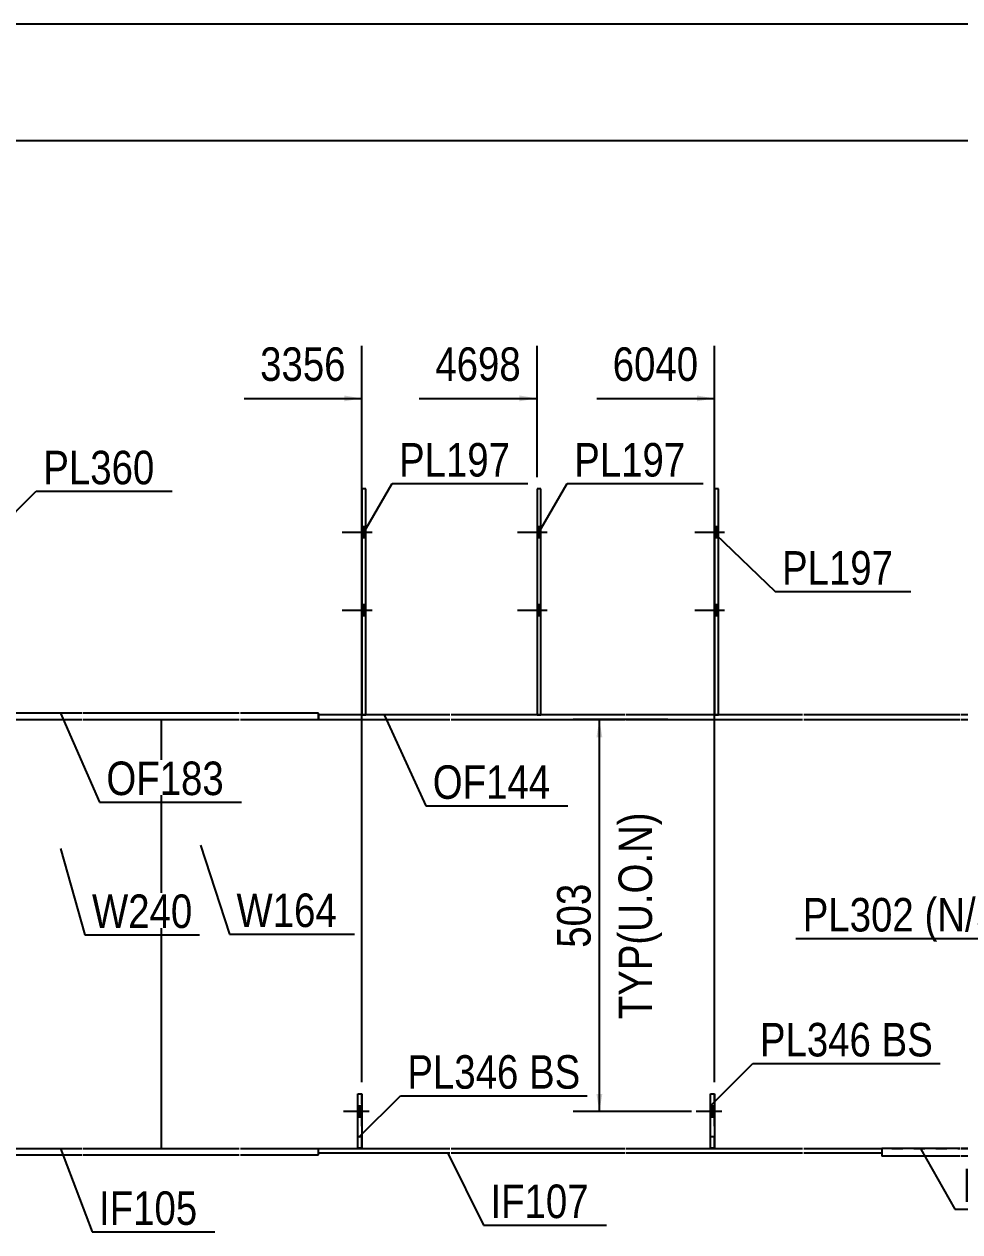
# Model space of a CAD drawing. Header units: millimetres. Extents: x -22 to 381, y -199 to 78.
# Drawn here: x 72.8 to 152.8, y -25.5 to 77.8 of the extents above; entities that cross this region are included whole.
import ezdxf

# ---------------------------------------------------------------- set-up
doc = ezdxf.new("R2010")
doc.units = ezdxf.units.MM
doc.linetypes.add('DXK_LINE_DOT1', pattern=[1.8814, 0.9407, -0.9407])
doc.linetypes.add('DXK_LINE_DOT2', pattern=[3.9198, 1.9599, -1.9599])
doc.styles.add('Arial Narrow', font='ARIALN.TTF', dxfattribs={"height": 0.2})

# ---------------------------------------------------------------- blocks, each defined once
blk = doc.blocks.new('Unknown-623588331-1210')
at = {"color": 5, "linetype": 'Continuous'}
blk.add_line((380.86, 77.78), (-19.14, 77.78), dxfattribs=at)
blk = doc.blocks.new('Part-623588331-1598 - 1525')
at = {"color": 2, "linetype": 'Continuous'}
for p, q in [((97.95, -18.73), (97.95, -18.33)), ((97.95, -18.33), (109.19, -18.33)), ((109.29, -18.33), (124.16, -18.33)), ((124.26, -18.33), (139.33, -18.33)), ((139.43, -18.33), (146.09, -18.33)), ((146.09, -18.33), (146.09, -18.73)), ((109.19, -18.73), (97.95, -18.73)), ((124.16, -18.73), (109.29, -18.73)), ((139.33, -18.73), (124.26, -18.73)), ((146.09, -18.73), (139.43, -18.73))]:
    blk.add_line(p, q, dxfattribs=at)
blk = doc.blocks.new('Part-623588331-1554 - 1525')
at = {"color": 2, "linetype": 'Continuous'}
for p, q in [((16.67, 18.87), (0, 18.87)), ((62.78, 18.87), (16.77, 18.87)), ((77.75, 18.87), (62.88, 18.87)), ((91.18, 18.87), (77.85, 18.87)), ((97.95, 18.87), (91.28, 18.87)), ((97.95, 18.33), (97.95, 18.87)), ((0, 18.33), (16.67, 18.33)), ((16.77, 18.33), (62.78, 18.33)), ((62.88, 18.33), (77.75, 18.33)), ((77.85, 18.33), (91.18, 18.33)), ((91.28, 18.33), (97.95, 18.33))]:
    blk.add_line(p, q, dxfattribs=at)
at = {"color": 7, "linetype": 'DXK_LINE_DOT1'}
blk.add_line((0, 18.87), (0, 18.33), dxfattribs=at)
blk = doc.blocks.new('Part-623588331-2015 - 1525')
at = {"color": 2, "linetype": 'Continuous'}
for p, q in [((152.76, -18.33), (146.09, -18.33)), ((146.09, -18.33), (146.09, -19)), ((198.88, -18.33), (152.86, -18.33)), ((214.04, -18.33), (198.98, -18.33)), ((229.01, -18.33), (214.14, -18.33)), ((241.33, -18.33), (229.11, -18.33)), ((241.33, -18.33), (248, -18.8)), ((152.76, -19), (146.09, -19)), ((198.88, -19), (152.86, -19)), ((214.04, -19), (198.98, -19)), ((229.01, -19), (214.14, -19)), ((241.31, -19), (229.11, -19)), ((248, -19.47), (241.31, -19)), ((248.1, -19.2), (256.37, -19.77)), ((256.32, -20.44), (248.1, -19.87))]:
    blk.add_line(p, q, dxfattribs=at)
at = {"color": 7, "linetype": 'DXK_LINE_DOT1'}
blk.add_line((256.37, -19.77), (256.32, -20.44), dxfattribs=at)
blk = doc.blocks.new('Part-623588331-1620 - 1525')
at = {"color": 2, "linetype": 'Continuous'}
for p, q in [((97.95, 18.73), (97.95, 18.33)), ((109.19, 18.73), (97.95, 18.73)), ((124.16, 18.73), (109.29, 18.73)), ((139.33, 18.73), (124.26, 18.73)), ((152.76, 18.73), (139.43, 18.73)), ((163.95, 18.73), (152.86, 18.73)), ((163.95, 18.33), (163.95, 18.73)), ((97.95, 18.33), (109.19, 18.33)), ((109.29, 18.33), (124.16, 18.33)), ((124.26, 18.33), (139.33, 18.33)), ((139.43, 18.33), (152.76, 18.33)), ((152.86, 18.33), (163.95, 18.33))]:
    blk.add_line(p, q, dxfattribs=at)
blk = doc.blocks.new('Part-623588331-1625 - 1525')
at = {"color": 2, "linetype": 'Continuous'}
for p, q in [((0, -18.33), (16.67, -18.33)), ((16.77, -18.33), (62.78, -18.33)), ((62.88, -18.33), (77.75, -18.33)), ((77.85, -18.33), (91.18, -18.33)), ((91.28, -18.33), (97.95, -18.33)), ((97.95, -18.87), (97.95, -18.33)), ((0, -18.87), (16.67, -18.87)), ((16.77, -18.87), (62.78, -18.87)), ((62.88, -18.87), (77.75, -18.87)), ((77.85, -18.87), (91.18, -18.87)), ((91.28, -18.87), (97.95, -18.87))]:
    blk.add_line(p, q, dxfattribs=at)
at = {"color": 7, "linetype": 'DXK_LINE_DOT1'}
blk.add_line((0, -18.87), (0, -18.33), dxfattribs=at)
blk = doc.blocks.new('Part-623588331-1647 - 1525')
at = {"color": 2, "linetype": 'Continuous'}
blk.add_line((84.52, 18.33), (84.52, -18.33), dxfattribs=at)
at = {"color": 7, "linetype": 'DXK_LINE_DOT1'}
for p, q in [((84.52, 18.33), (91.18, 18.33)), ((91.28, 18.33), (109.19, 18.33)), ((109.29, 18.33), (124.16, 18.33)), ((124.26, 18.33), (139.33, 18.33)), ((139.43, 18.33), (152.76, 18.33)), ((152.86, 18.33), (198.88, 18.33)), ((198.98, 18.33), (214.04, 18.33)), ((214.14, 18.33), (229.01, 18.33)), ((229.11, 18.33), (241.33, 18.33)), ((241.33, 18.33), (241.33, -18.33)), ((84.52, -18.33), (91.18, -18.33)), ((91.28, -18.33), (109.19, -18.33)), ((109.29, -18.33), (124.16, -18.33)), ((124.26, -18.33), (139.33, -18.33)), ((139.43, -18.33), (152.76, -18.33)), ((152.86, -18.33), (198.88, -18.33)), ((198.98, -18.33), (214.04, -18.33)), ((214.14, -18.33), (229.01, -18.33)), ((229.11, -18.33), (241.33, -18.33))]:
    blk.add_line(p, q, dxfattribs=at)
blk = doc.blocks.new('Part-623588331-1907 - 1525')
at = {"color": 2, "linetype": 'Continuous'}
for p, q in [((132.13, 38.07), (131.79, 38.07)), ((131.79, 38.07), (131.79, 18.73)), ((132.13, 18.73), (132.13, 38.07))]:
    blk.add_line(p, q, dxfattribs=at)
at = {"color": 7, "linetype": 'DXK_LINE_DOT1'}
blk.add_line((131.79, 18.73), (132.13, 18.73), dxfattribs=at)
blk = doc.blocks.new('Bolt-623588331-2244 - 1525')
at = {"linetype": 'Continuous'}
blk.add_hatch(color=3, dxfattribs=at).paths.add_polyline_path([(131.79, -15.65), (131.79, -14.71), (131.46, -14.71), (131.46, -15.65)])
at = {"color": 3, "linetype": 'Continuous'}
for p, q in [((132.43, -15.18), (130.23, -15.18)), ((131.79, -14.71), (131.46, -14.71)), ((131.79, -15.65), (131.46, -15.65))]:
    blk.add_line(p, q, dxfattribs=at)
blk = doc.blocks.new('Part-623588331-1885 - 1525')
at = {"color": 2, "linetype": 'Continuous'}
for p, q in [((101.99, 38.07), (101.66, 38.07)), ((101.66, 38.07), (101.66, 18.73)), ((101.99, 18.73), (101.99, 38.07))]:
    blk.add_line(p, q, dxfattribs=at)
at = {"color": 7, "linetype": 'DXK_LINE_DOT1'}
blk.add_line((101.66, 18.73), (101.99, 18.73), dxfattribs=at)
blk = doc.blocks.new('Bolt-623588331-2252 - 1525')
at = {"linetype": 'Continuous'}
for points in [[(101.99, 33.87), (101.99, 34.8), (101.66, 34.8), (101.66, 33.87)], [(101.99, 33.87), (101.99, 34.8), (101.66, 34.8), (101.66, 33.87)], [(101.99, 27.2), (101.99, 28.13), (101.66, 28.13), (101.66, 27.2)], [(101.99, 27.2), (101.99, 28.13), (101.66, 28.13), (101.66, 27.2)]]:
    blk.add_hatch(color=3, dxfattribs=at).paths.add_polyline_path(points)
at = {"color": 3, "linetype": 'Continuous'}
for p, q in [((102.53, 34.33), (99.99, 34.33)), ((102.53, 34.33), (99.99, 34.33)), ((101.99, 34.8), (101.66, 34.8)), ((101.99, 34.8), (101.66, 34.8)), ((101.99, 33.87), (101.66, 33.87)), ((101.99, 33.87), (101.66, 33.87)), ((101.99, 28.13), (101.66, 28.13)), ((101.99, 28.13), (101.66, 28.13)), ((102.53, 27.67), (99.99, 27.67)), ((102.53, 27.67), (99.99, 27.67)), ((101.99, 27.2), (101.66, 27.2)), ((101.99, 27.2), (101.66, 27.2))]:
    blk.add_line(p, q, dxfattribs=at)
blk = doc.blocks.new('Part-623588331-2037 - 1525')
at = {"color": 7, "linetype": 'DXK_LINE_DOT1'}
for p, q in [((131.46, -18.31), (131.46, -13.65)), ((131.46, -13.65), (131.79, -13.65)), ((131.79, -18.31), (131.79, -13.65)), ((131.46, -17.31), (131.79, -17.31)), ((131.79, -18.31), (131.46, -18.31))]:
    blk.add_line(p, q, dxfattribs=at)
blk = doc.blocks.new('Part-623588331-2059 - 1525')
at = {"color": 2, "linetype": 'Continuous'}
for p, q in [((131.46, -18.31), (131.46, -13.65)), ((131.46, -13.65), (131.79, -13.65)), ((131.79, -13.65), (131.79, -18.31)), ((131.79, -18.31), (131.46, -18.31))]:
    blk.add_line(p, q, dxfattribs=at)
blk = doc.blocks.new('Part-623588331-2141 - 1525')
at = {"color": 7, "linetype": 'DXK_LINE_DOT1'}
for p, q in [((0, 18.33), (0, -18.33)), ((0, 18.33), (16.67, 18.33)), ((16.77, 18.33), (62.78, 18.33)), ((62.88, 18.33), (77.75, 18.33)), ((77.85, 18.33), (84.52, 18.33)), ((0, -18.33), (16.67, -18.33)), ((16.77, -18.33), (62.78, -18.33)), ((62.88, -18.33), (77.75, -18.33)), ((77.85, -18.33), (84.52, -18.33))]:
    blk.add_line(p, q, dxfattribs=at)
at = {"color": 2, "linetype": 'Continuous'}
blk.add_line((84.52, 18.33), (84.52, -18.33), dxfattribs=at)
blk = doc.blocks.new('Bolt-623588331-2245 - 1525')
at = {"color": 3, "linetype": 'DXK_LINE_DOT2'}
for p, q in [((132.43, -15.18), (130.23, -15.18)), ((131.79, -14.71), (131.46, -14.71)), ((131.79, -15.65), (131.46, -15.65))]:
    blk.add_line(p, q, dxfattribs=at)
blk = doc.blocks.new('Bolt-623588331-2251 - 1525')
at = {"linetype": 'Continuous'}
for points in [[(132.13, 33.87), (132.13, 34.8), (131.79, 34.8), (131.79, 33.87)], [(132.13, 33.87), (132.13, 34.8), (131.79, 34.8), (131.79, 33.87)], [(132.13, 27.2), (132.13, 28.13), (131.79, 28.13), (131.79, 27.2)], [(132.13, 27.2), (132.13, 28.13), (131.79, 28.13), (131.79, 27.2)]]:
    blk.add_hatch(color=3, dxfattribs=at).paths.add_polyline_path(points)
at = {"color": 3, "linetype": 'Continuous'}
for p, q in [((132.66, 34.33), (130.13, 34.33)), ((132.66, 34.33), (130.13, 34.33)), ((132.13, 34.8), (131.79, 34.8)), ((132.13, 34.8), (131.79, 34.8)), ((132.13, 33.87), (131.79, 33.87)), ((132.13, 33.87), (131.79, 33.87)), ((132.13, 28.13), (131.79, 28.13)), ((132.13, 28.13), (131.79, 28.13)), ((132.66, 27.67), (130.13, 27.67)), ((132.66, 27.67), (130.13, 27.67)), ((132.13, 27.2), (131.79, 27.2)), ((132.13, 27.2), (131.79, 27.2))]:
    blk.add_line(p, q, dxfattribs=at)
blk = doc.blocks.new('Part-623588331-7104 - 1525')
at = {"color": 2, "linetype": 'Continuous'}
for p, q in [((116.96, 38.07), (116.63, 38.07)), ((116.63, 38.07), (116.63, 18.73)), ((116.96, 18.73), (116.96, 38.07))]:
    blk.add_line(p, q, dxfattribs=at)
at = {"color": 7, "linetype": 'DXK_LINE_DOT1'}
blk.add_line((116.63, 18.73), (116.96, 18.73), dxfattribs=at)
blk = doc.blocks.new('Part-623588331-7112 - 1525')
at = {"color": 7, "linetype": 'DXK_LINE_DOT1'}
for p, q in [((101.33, -18.31), (101.33, -13.65)), ((101.33, -13.65), (101.66, -13.65)), ((101.66, -18.31), (101.66, -13.65)), ((101.33, -17.31), (101.66, -17.31)), ((101.66, -18.31), (101.33, -18.31))]:
    blk.add_line(p, q, dxfattribs=at)
blk = doc.blocks.new('Part-623588331-7115 - 1525')
at = {"color": 2, "linetype": 'Continuous'}
for p, q in [((101.33, -18.31), (101.33, -13.65)), ((101.33, -13.65), (101.66, -13.65)), ((101.66, -13.65), (101.66, -18.31)), ((101.66, -18.31), (101.33, -18.31))]:
    blk.add_line(p, q, dxfattribs=at)
blk = doc.blocks.new('Bolt-623588331-7118 - 1525')
at = {"linetype": 'Continuous'}
for points in [[(116.96, 33.87), (116.96, 34.8), (116.63, 34.8), (116.63, 33.87)], [(116.96, 33.87), (116.96, 34.8), (116.63, 34.8), (116.63, 33.87)], [(116.96, 27.2), (116.96, 28.13), (116.63, 28.13), (116.63, 27.2)], [(116.96, 27.2), (116.96, 28.13), (116.63, 28.13), (116.63, 27.2)]]:
    blk.add_hatch(color=3, dxfattribs=at).paths.add_polyline_path(points)
at = {"color": 3, "linetype": 'Continuous'}
for p, q in [((117.49, 34.33), (114.96, 34.33)), ((117.49, 34.33), (114.96, 34.33)), ((116.96, 34.8), (116.63, 34.8)), ((116.96, 34.8), (116.63, 34.8)), ((116.96, 33.87), (116.63, 33.87)), ((116.96, 33.87), (116.63, 33.87)), ((116.96, 28.13), (116.63, 28.13)), ((116.96, 28.13), (116.63, 28.13)), ((117.49, 27.67), (114.96, 27.67)), ((117.49, 27.67), (114.96, 27.67)), ((116.96, 27.2), (116.63, 27.2)), ((116.96, 27.2), (116.63, 27.2))]:
    blk.add_line(p, q, dxfattribs=at)
blk = doc.blocks.new('Bolt-623588331-7126 - 1525')
at = {"color": 3, "linetype": 'DXK_LINE_DOT2'}
for p, q in [((102.29, -15.18), (100.09, -15.18)), ((101.66, -14.71), (101.33, -14.71)), ((101.66, -15.65), (101.33, -15.65))]:
    blk.add_line(p, q, dxfattribs=at)
blk = doc.blocks.new('Bolt-623588331-7129 - 1525')
at = {"linetype": 'Continuous'}
blk.add_hatch(color=3, dxfattribs=at).paths.add_polyline_path([(101.66, -15.65), (101.66, -14.71), (101.33, -14.71), (101.33, -15.65)])
at = {"color": 3, "linetype": 'Continuous'}
for p, q in [((102.29, -15.18), (100.09, -15.18)), ((101.66, -14.71), (101.33, -14.71)), ((101.66, -15.65), (101.33, -15.65))]:
    blk.add_line(p, q, dxfattribs=at)
blk = doc.blocks.new('StraightDimension-623588331-10333 - 1525')
at = {"linetype": 'Continuous'}
blk.add_hatch(color=7, dxfattribs=at).paths.add_polyline_path([(130.29, 46.04), (131.79, 45.79), (130.29, 45.54)])
at = {"color": 7, "linetype": 'Continuous'}
for p, q in [((131.79, -12.65), (131.79, 50.29)), ((121.73, 45.79), (131.79, 45.79))]:
    blk.add_line(p, q, dxfattribs=at)
at = {"color": 0}
blk.add_wipeout([(131.02, 46.69), (131.02, 50.89), (122.5, 50.89), (122.5, 46.69)], dxfattribs=at)
at = {"color": 3, "style": 'Arial Narrow'}
blk.add_text('6040', height=2.863, dxfattribs=at).set_placement((123.1, 47.29))
blk = doc.blocks.new('StraightDimension-623588331-2891 - 1525')
at = {"color": 7, "linetype": 'Continuous'}
blk.add_line((-1.33, 67.85), (348.03, 67.85), dxfattribs=at)
blk = doc.blocks.new('StraightDimension-623588331-6777 - 1525')
at = {"linetype": 'Continuous'}
for points in [[(121.71, 16.83), (121.96, 18.33), (122.21, 16.83)], [(122.21, -13.68), (121.96, -15.18), (121.71, -13.68)]]:
    blk.add_hatch(color=7, dxfattribs=at).paths.add_polyline_path(points)
at = {"color": 7, "linetype": 'Continuous'}
for p, q in [((127.82, 18.33), (119.71, 18.33)), ((121.96, -15.18), (121.96, 18.33)), ((129.84, -15.18), (119.71, -15.18))]:
    blk.add_line(p, q, dxfattribs=at)
at = {"color": 0, "linetype": 'Continuous'}
blk.add_wipeout([(127.06, 11.03), (122.86, 11.03), (122.86, -7.88), (127.06, -7.88)], dxfattribs=at)
at = {"color": 3, "linetype": 'Continuous', "style": 'Arial Narrow'}
blk.add_text('TYP(U.O.N)', height=2.863, rotation=90.0002, dxfattribs=at).set_placement((126.46, -7.28))
at = {"color": 0}
blk.add_wipeout([(121.81, 4.92), (117.61, 4.92), (117.61, -1.77), (121.81, -1.77)], dxfattribs=at)
at = {"color": 3, "style": 'Arial Narrow'}
blk.add_text('503', height=2.863, rotation=90.0002, dxfattribs=at).set_placement((121.21, -1.17))
blk = doc.blocks.new('StraightDimension-623588331-10334 - 1525')
at = {"linetype": 'Continuous'}
blk.add_hatch(color=7, dxfattribs=at).paths.add_polyline_path([(115.13, 46.04), (116.63, 45.79), (115.13, 45.54)])
at = {"color": 7, "linetype": 'Continuous'}
for p, q in [((116.63, 39.07), (116.63, 50.29)), ((106.56, 45.79), (116.63, 45.79))]:
    blk.add_line(p, q, dxfattribs=at)
at = {"color": 0}
blk.add_wipeout([(115.85, 46.69), (115.85, 50.89), (107.34, 50.89), (107.34, 46.69)], dxfattribs=at)
at = {"color": 3, "style": 'Arial Narrow'}
blk.add_text('4698', height=2.863, dxfattribs=at).set_placement((107.94, 47.29))
blk = doc.blocks.new('StraightDimension-623588331-10335 - 1525')
at = {"linetype": 'Continuous'}
blk.add_hatch(color=7, dxfattribs=at).paths.add_polyline_path([(100.16, 46.04), (101.66, 45.79), (100.16, 45.54)])
at = {"color": 7, "linetype": 'Continuous'}
for p, q in [((101.66, -12.65), (101.66, 50.29)), ((91.6, 45.79), (101.66, 45.79))]:
    blk.add_line(p, q, dxfattribs=at)
at = {"color": 0}
blk.add_wipeout([(100.88, 46.69), (100.88, 50.89), (92.37, 50.89), (92.37, 46.69)], dxfattribs=at)
at = {"color": 3, "style": 'Arial Narrow'}
blk.add_text('3356', height=2.863, dxfattribs=at).set_placement((92.97, 47.29))
blk = doc.blocks.new('Mark-623588331-1925 - 1525')
at = {"color": 7, "linetype": 'Continuous'}
for p, q in [((70.3, 34.31), (73.84, 37.85)), ((73.84, 37.85), (85.44, 37.85))]:
    blk.add_line(p, q, dxfattribs=at)
at = {"color": 0}
blk.add_wipeout([(83.94, 38.45), (83.94, 41.45), (74.44, 41.45), (74.44, 38.45)], dxfattribs=at)
blk.add_wipeout([(83.94, 38.45), (83.94, 41.45), (74.44, 41.45), (74.44, 38.45)], dxfattribs=at)
at = {"color": 3, "style": 'Arial Narrow'}
blk.add_text('PL360', height=2.863, dxfattribs=at).set_placement((74.44, 38.45))
blk = doc.blocks.new('Mark-623588331-1550 - 1525')
at = {"color": 7, "linetype": 'Continuous'}
for p, q in [((75.92, 18.87), (79.23, 11.28)), ((79.23, 11.28), (91.38, 11.28))]:
    blk.add_line(p, q, dxfattribs=at)
at = {"color": 0}
blk.add_wipeout([(89.88, 11.88), (89.88, 14.88), (79.83, 14.88), (79.83, 11.88)], dxfattribs=at)
blk.add_wipeout([(89.88, 11.88), (89.88, 14.88), (79.83, 14.88), (79.83, 11.88)], dxfattribs=at)
at = {"color": 3, "style": 'Arial Narrow'}
blk.add_text('OF183', height=2.863, dxfattribs=at).set_placement((79.83, 11.88))
blk = doc.blocks.new('Mark-623588331-1594 - 1525')
at = {"color": 7, "linetype": 'Continuous'}
for p, q in [((109.02, -18.73), (112.05, -24.88)), ((112.05, -24.88), (122.56, -24.88))]:
    blk.add_line(p, q, dxfattribs=at)
at = {"color": 0}
blk.add_wipeout([(121.06, -24.28), (121.06, -21.28), (112.65, -21.28), (112.65, -24.28)], dxfattribs=at)
blk.add_wipeout([(121.06, -24.28), (121.06, -21.28), (112.65, -21.28), (112.65, -24.28)], dxfattribs=at)
at = {"color": 3, "style": 'Arial Narrow'}
blk.add_text('IF107', height=2.863, dxfattribs=at).set_placement((112.65, -24.28))
blk = doc.blocks.new('Mark-623588331-1881 - 1525')
at = {"color": 7, "linetype": 'Continuous'}
for p, q in [((101.74, 34.18), (104.24, 38.51)), ((104.24, 38.51), (115.85, 38.51))]:
    blk.add_line(p, q, dxfattribs=at)
at = {"color": 0}
blk.add_wipeout([(114.35, 39.11), (114.35, 42.11), (104.84, 42.11), (104.84, 39.11)], dxfattribs=at)
blk.add_wipeout([(114.35, 39.11), (114.35, 42.11), (104.84, 42.11), (104.84, 39.11)], dxfattribs=at)
at = {"color": 3, "style": 'Arial Narrow'}
blk.add_text('PL197', height=2.863, dxfattribs=at).set_placement((104.84, 39.11))
blk = doc.blocks.new('Mark-623588331-1616 - 1525')
at = {"color": 7, "linetype": 'Continuous'}
for p, q in [((103.59, 18.69), (107.12, 10.96)), ((107.12, 10.96), (119.27, 10.96))]:
    blk.add_line(p, q, dxfattribs=at)
at = {"color": 0}
blk.add_wipeout([(117.77, 11.56), (117.77, 14.56), (107.72, 14.56), (107.72, 11.56)], dxfattribs=at)
blk.add_wipeout([(117.77, 11.56), (117.77, 14.56), (107.72, 14.56), (107.72, 11.56)], dxfattribs=at)
at = {"color": 3, "style": 'Arial Narrow'}
blk.add_text('OF144', height=2.863, dxfattribs=at).set_placement((107.72, 11.56))
blk = doc.blocks.new('Mark-623588331-1621 - 1525')
at = {"color": 7, "linetype": 'Continuous'}
for p, q in [((75.92, -18.33), (78.6, -25.46)), ((78.6, -25.46), (89.1, -25.46))]:
    blk.add_line(p, q, dxfattribs=at)
at = {"color": 0}
blk.add_wipeout([(87.6, -24.86), (87.6, -21.86), (79.2, -21.86), (79.2, -24.86)], dxfattribs=at)
blk.add_wipeout([(87.6, -24.86), (87.6, -21.86), (79.2, -21.86), (79.2, -24.86)], dxfattribs=at)
at = {"color": 3, "style": 'Arial Narrow'}
blk.add_text('IF105', height=2.863, dxfattribs=at).set_placement((79.2, -24.86))
blk = doc.blocks.new('Mark-623588331-1643 - 1525')
at = {"color": 7, "linetype": 'Continuous'}
for p, q in [((87.87, 7.6), (90.35, 0)), ((90.35, 0), (101.04, 0))]:
    blk.add_line(p, q, dxfattribs=at)
at = {"color": 0}
blk.add_wipeout([(99.54, 0.6), (99.54, 3.6), (90.95, 3.6), (90.95, 0.6)], dxfattribs=at)
blk.add_wipeout([(99.54, 0.6), (99.54, 3.6), (90.95, 3.6), (90.95, 0.6)], dxfattribs=at)
at = {"color": 3, "style": 'Arial Narrow'}
blk.add_text('W164', height=2.863, dxfattribs=at).set_placement((90.95, 0.6))
blk = doc.blocks.new('Mark-623588331-1903 - 1525')
at = {"color": 7, "linetype": 'Continuous'}
for p, q in [((131.88, 34.18), (136.97, 29.27)), ((136.97, 29.27), (148.57, 29.27))]:
    blk.add_line(p, q, dxfattribs=at)
at = {"color": 0}
blk.add_wipeout([(147.07, 29.87), (147.07, 32.87), (137.57, 32.87), (137.57, 29.87)], dxfattribs=at)
blk.add_wipeout([(147.07, 29.87), (147.07, 32.87), (137.57, 32.87), (137.57, 29.87)], dxfattribs=at)
at = {"color": 3, "style": 'Arial Narrow'}
blk.add_text('PL197', height=2.863, dxfattribs=at).set_placement((137.57, 29.87))
blk = doc.blocks.new('Mark-623588331-1849 - 1525')
at = {"color": 7, "linetype": 'Continuous'}
for p in [(161.54, 7.35), (138.74, -0.38)]:
    blk.add_line(p, (158.01, -0.38), dxfattribs=at)
at = {"color": 0}
for points in [[(148.85, 0.22), (148.85, 3.22), (139.34, 3.22), (139.34, 0.22)], [(157.41, 0.22), (157.41, 3.22), (149.75, 3.22), (149.75, 0.22)]]:
    blk.add_wipeout(points, dxfattribs=at)
for points in [[(148.85, 0.22), (148.85, 3.22), (139.34, 3.22), (139.34, 0.22)], [(157.41, 0.22), (157.41, 3.22), (149.75, 3.22), (149.75, 0.22)]]:
    blk.add_wipeout(points, dxfattribs=at)
at = {"color": 3, "style": 'Arial Narrow'}
for s, p in [('PL302', (139.34, 0.22)), ('(N/', (149.75, 0.22)), ('S)', (154.13, 0.22))]:
    blk.add_text(s, height=2.863, dxfattribs=at).set_placement(p)
blk = doc.blocks.new('Mark-623588331-2011 - 1525')
at = {"color": 7, "linetype": 'Continuous'}
for p, q in [((149.44, -18.4), (152.35, -23.51)), ((152.35, -23.51), (162.85, -23.51))]:
    blk.add_line(p, q, dxfattribs=at)
at = {"color": 0}
blk.add_wipeout([(161.35, -22.91), (161.35, -19.91), (152.95, -19.91), (152.95, -22.91)], dxfattribs=at)
blk.add_wipeout([(161.35, -22.91), (161.35, -19.91), (152.95, -19.91), (152.95, -22.91)], dxfattribs=at)
at = {"color": 3, "style": 'Arial Narrow'}
blk.add_text('IF108', height=2.863, dxfattribs=at).set_placement((152.95, -22.91))
blk = doc.blocks.new('Mark-623588331-2137 - 1525')
at = {"color": 7, "linetype": 'Continuous'}
for p, q in [((75.92, 7.3), (78, -0.08)), ((78, -0.08), (87.79, -0.08))]:
    blk.add_line(p, q, dxfattribs=at)
at = {"color": 0}
blk.add_wipeout([(87.19, 0.52), (87.19, 3.52), (78.6, 3.52), (78.6, 0.52)], dxfattribs=at)
blk.add_wipeout([(87.19, 0.52), (87.19, 3.52), (78.6, 3.52), (78.6, 0.52)], dxfattribs=at)
at = {"color": 3, "style": 'Arial Narrow'}
blk.add_text('W240', height=2.863, dxfattribs=at).set_placement((78.6, 0.52))
blk = doc.blocks.new('MarkSet-623588331-7218 - 1525')
at = {"color": 7, "linetype": 'Continuous'}
for p, q in [((101.41, -17.36), (104.95, -13.82)), ((104.95, -13.82), (120.93, -13.82))]:
    blk.add_line(p, q, dxfattribs=at)
at = {"color": 0}
for points in [[(115.05, -13.22), (115.05, -10.22), (105.55, -10.22), (105.55, -13.22)], [(120.33, -13.22), (120.33, -10.22), (115.95, -10.22), (115.95, -13.22)]]:
    blk.add_wipeout(points, dxfattribs=at)
for points in [[(115.05, -13.22), (115.05, -10.22), (105.55, -10.22), (105.55, -13.22)], [(120.33, -13.22), (120.33, -10.22), (115.95, -10.22), (115.95, -13.22)]]:
    blk.add_wipeout(points, dxfattribs=at)
at = {"color": 3, "style": 'Arial Narrow'}
for s, p in [('PL346', (105.55, -13.22)), ('BS', (115.95, -13.22))]:
    blk.add_text(s, height=2.863, dxfattribs=at).set_placement(p)
blk = doc.blocks.new('MarkSet-623588331-2930 - 1525')
at = {"color": 7, "linetype": 'Continuous'}
for p, q in [((131.54, -14.6), (135.08, -11.06)), ((135.08, -11.06), (151.07, -11.06))]:
    blk.add_line(p, q, dxfattribs=at)
at = {"color": 0}
for points in [[(145.18, -10.46), (145.18, -7.46), (135.68, -7.46), (135.68, -10.46)], [(150.47, -10.46), (150.47, -7.46), (146.08, -7.46), (146.08, -10.46)]]:
    blk.add_wipeout(points, dxfattribs=at)
for points in [[(145.18, -10.46), (145.18, -7.46), (135.68, -7.46), (135.68, -10.46)], [(150.47, -10.46), (150.47, -7.46), (146.08, -7.46), (146.08, -10.46)]]:
    blk.add_wipeout(points, dxfattribs=at)
at = {"color": 3, "style": 'Arial Narrow'}
for s, p in [('PL346', (135.68, -10.46)), ('BS', (146.08, -10.46))]:
    blk.add_text(s, height=2.863, dxfattribs=at).set_placement(p)
blk = doc.blocks.new('Mark-623588331-7234 - 1525')
at = {"color": 7, "linetype": 'Continuous'}
for p, q in [((116.71, 34.18), (119.21, 38.51)), ((119.21, 38.51), (130.82, 38.51))]:
    blk.add_line(p, q, dxfattribs=at)
at = {"color": 0}
blk.add_wipeout([(129.32, 39.11), (129.32, 42.11), (119.81, 42.11), (119.81, 39.11)], dxfattribs=at)
blk.add_wipeout([(129.32, 39.11), (129.32, 42.11), (119.81, 42.11), (119.81, 39.11)], dxfattribs=at)
at = {"color": 3, "style": 'Arial Narrow'}
blk.add_text('PL197', height=2.863, dxfattribs=at).set_placement((119.81, 39.11))

msp = doc.modelspace()

# ---------------------------------------------------------------- block references
for name in ['Unknown-623588331-1210', 'Part-623588331-1885 - 1525', 'Part-623588331-7104 - 1525', 'Part-623588331-1907 - 1525', 'Bolt-623588331-2252 - 1525', 'Bolt-623588331-7118 - 1525', 'Bolt-623588331-2251 - 1525', 'Part-623588331-1554 - 1525', 'Part-623588331-1620 - 1525', 'Part-623588331-2141 - 1525', 'Part-623588331-1647 - 1525', 'Part-623588331-7112 - 1525', 'Part-623588331-7115 - 1525', 'Part-623588331-2037 - 1525', 'Part-623588331-2059 - 1525', 'Bolt-623588331-7126 - 1525', 'Bolt-623588331-7129 - 1525', 'Bolt-623588331-2244 - 1525', 'Bolt-623588331-2245 - 1525', 'Part-623588331-1625 - 1525', 'Part-623588331-1598 - 1525', 'Part-623588331-2015 - 1525']:
    msp.add_blockref(name, (0, 0))

# ---------------------------------------------------------------- next in the draw order: block references
for name in ['StraightDimension-623588331-10333 - 1525', 'Mark-623588331-1849 - 1525', 'Mark-623588331-1621 - 1525', 'Mark-623588331-2011 - 1525', 'Mark-623588331-1594 - 1525']:
    msp.add_blockref(name, (0, 0))

# ---------------------------------------------------------------- next in the draw order: block references
for name in ['StraightDimension-623588331-2891 - 1525', 'StraightDimension-623588331-6777 - 1525', 'MarkSet-623588331-2930 - 1525']:
    msp.add_blockref(name, (0, 0))

# ---------------------------------------------------------------- next in the draw order: block references
for name in ['StraightDimension-623588331-10335 - 1525', 'StraightDimension-623588331-10334 - 1525', 'Mark-623588331-1925 - 1525', 'Mark-623588331-1903 - 1525', 'Mark-623588331-1616 - 1525']:
    msp.add_blockref(name, (0, 0))

# ---------------------------------------------------------------- next in the draw order: block references
for name in ['Mark-623588331-1881 - 1525', 'Mark-623588331-7234 - 1525', 'Mark-623588331-1550 - 1525', 'Mark-623588331-1643 - 1525', 'MarkSet-623588331-7218 - 1525']:
    msp.add_blockref(name, (0, 0))

# ---------------------------------------------------------------- next in the draw order: block references
msp.add_blockref('Mark-623588331-2137 - 1525', (0, 0))

doc.saveas('drawing.dxf')
